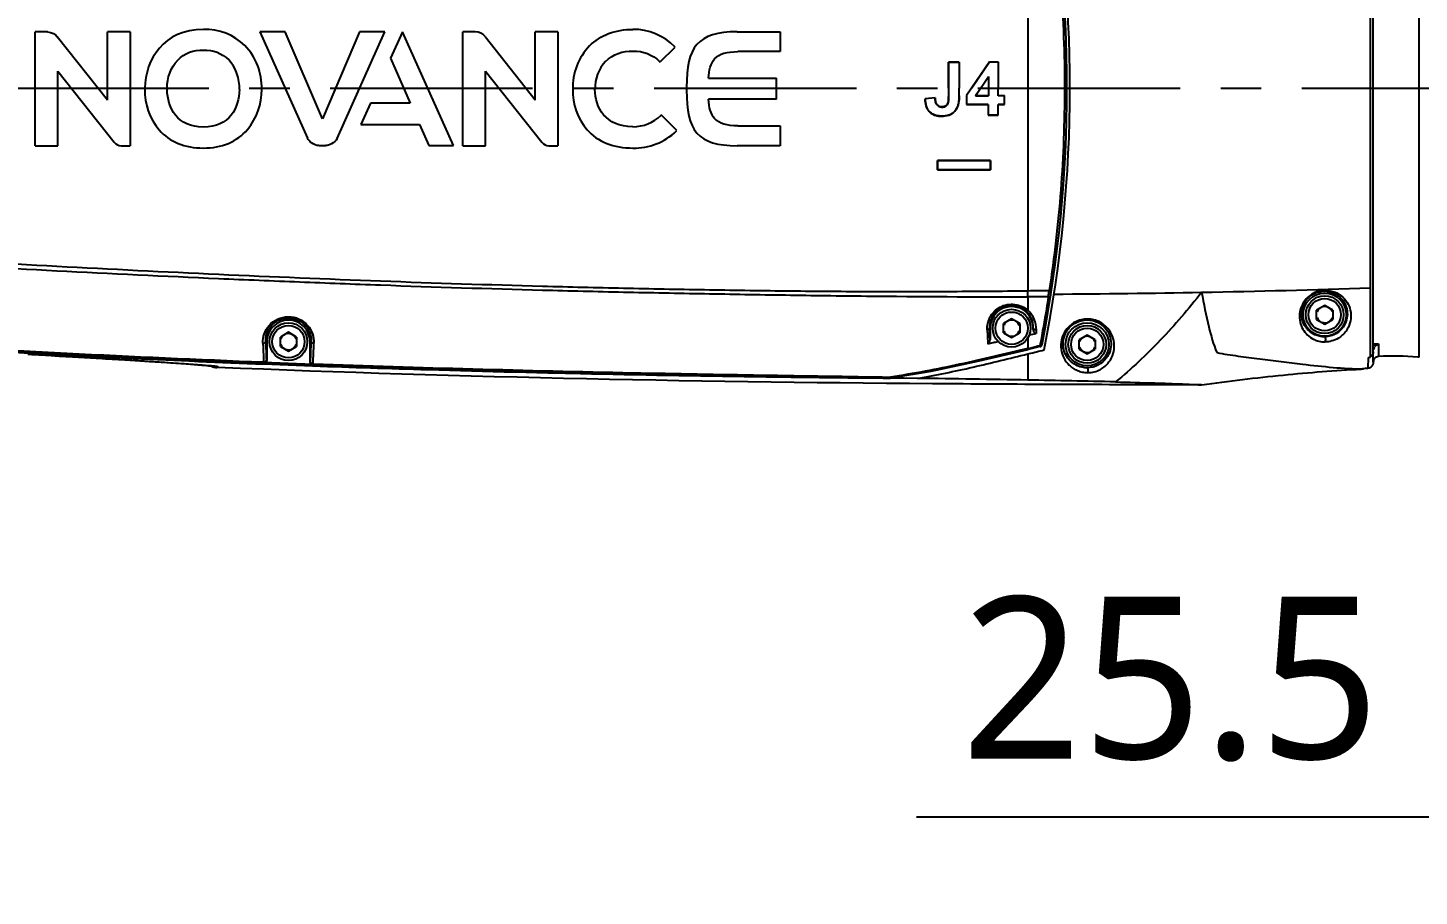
# Model space of a CAD drawing. Header units: millimetres. Extents: x 5828 to 6704, y 123 to 421.
# Drawn here: x 6403.89 to 6416.78, y 271.29 to 279.33 of the extents above; entities that cross this region are included whole.
import ezdxf

# ---------------------------------------------------------------- set-up
doc = ezdxf.new("R2010")
doc.units = ezdxf.units.MM
doc.linetypes.add('CENTER', pattern=[0.6, 0.375, -0.075, 0.075, -0.075])
for name, color, linetype in [('中心线', 7, 'Continuous'), ('外形图', 7, 'Continuous'), ('尺寸标注', 7, 'Continuous')]:
    doc.layers.add(name, color=color, linetype=linetype)
doc.styles.add('微软雅黑', font='msyh.ttc', dxfattribs={"height": 1.5})
doc.dimstyles.new('尺寸标注_1_20比例', dxfattribs={"dimtxt": 1.5, "dimasz": 1.25, "dimexe": 0.5, "dimexo": 0.4, "dimgap": 0.5, "dimtad": 1, "dimdec": 1, "dimlfac": 20, "dimdsep": 46, "dimtxsty": '微软雅黑', "dimcen": 0.09, "dimadec": 0, "dimazin": 0, "dimtp": 0.01, "dimtm": 0.01, "dimtfac": 1, "dimtdec": 1, "dimtofl": 0, "dimtmove": 0, "dimatfit": 3, "dimfxl": 1, "dimtolj": 1, "dimarcsym": 0})

# ---------------------------------------------------------------- blocks, each defined once
blk = doc.blocks.new('*D1102')
at = {"layer": 'Defpoints', "color": 0}
for p in [(6422.629, 278.3), (6420.079, 278.275), (6422.629, 268.547)]:
    blk.add_point(p, dxfattribs=at)
at = {"layer": '尺寸标注', "color": 0, "lineweight": -2}
for p, q in [((6420.079, 277.875), (6420.079, 268.047)), ((6422.629, 277.9), (6422.629, 268.047)), ((6418.829, 268.547), (6412.956, 268.547)), ((6423.879, 268.547), (6425.129, 268.547))]:
    blk.add_line(p, q, dxfattribs=at)
at = {"layer": '尺寸标注', "color": 0}
for points in [[(6418.829, 268.339), (6418.829, 268.755), (6420.079, 268.547)], [(6423.879, 268.755), (6423.879, 268.339), (6422.629, 268.547)]]:
    blk.add_solid(points, dxfattribs=at)
at = {"layer": '尺寸标注', "color": 0, "insert": (6414.323, 269.827), "char_height": 1.5, "attachment_point": 5, "style": '微软雅黑'}
blk.add_mtext('\\A1;51', dxfattribs=at)
blk = doc.blocks.new('*D1107')
at = {"layer": 'Defpoints', "color": 0}
for p in [(6396.354, 278.775), (6422.604, 233.66), (6422.604, 227.826)]:
    blk.add_point(p, dxfattribs=at)
at = {"layer": '尺寸标注', "color": 0, "lineweight": -2}
for p, q in [((6396.354, 278.375), (6396.354, 227.326)), ((6422.604, 233.26), (6422.604, 227.326)), ((6397.604, 227.826), (6421.354, 227.826))]:
    blk.add_line(p, q, dxfattribs=at)
at = {"layer": '尺寸标注', "color": 0}
for points in [[(6397.604, 228.034), (6397.604, 227.618), (6396.354, 227.826)], [(6421.354, 227.618), (6421.354, 228.034), (6422.604, 227.826)]]:
    blk.add_solid(points, dxfattribs=at)
at = {"layer": '尺寸标注', "color": 0, "insert": (6409.479, 229.102), "char_height": 1.5, "attachment_point": 5, "style": '微软雅黑'}
blk.add_mtext('\\A1;525', dxfattribs=at)
blk = doc.blocks.new('*D1137')
at = {"layer": 'Defpoints', "color": 0}
for p in [(6421.354, 283.546), (6420.079, 278.275), (6421.354, 272.021)]:
    blk.add_point(p, dxfattribs=at)
at = {"layer": '尺寸标注', "color": 0, "lineweight": -2}
for p, q in [((6421.354, 283.146), (6421.354, 271.521)), ((6420.079, 277.875), (6420.079, 271.521)), ((6418.829, 272.021), (6412.122, 272.021)), ((6422.604, 272.021), (6423.854, 272.021))]:
    blk.add_line(p, q, dxfattribs=at)
at = {"layer": '尺寸标注', "color": 0}
for points in [[(6418.829, 271.813), (6418.829, 272.229), (6420.079, 272.021)], [(6422.604, 272.229), (6422.604, 271.813), (6421.354, 272.021)]]:
    blk.add_solid(points, dxfattribs=at)
at = {"layer": '尺寸标注', "color": 0, "insert": (6414.476, 273.297), "char_height": 1.5, "attachment_point": 5, "style": '微软雅黑'}
blk.add_mtext('\\A1;25.5', dxfattribs=at)

msp = doc.modelspace()

# ---------------------------------------------------------------- linework, layer by layer
at = {"layer": '中心线', "linetype": 'CENTER', "ltscale": 5}
msp.add_line((6394.6916, 278.7753), (6429.9558, 278.7753), dxfattribs=at)
at = {"layer": '外形图', "color": 7, "linetype": 'Continuous'}
for p, q in [((6416.3293, 276.2821), (6416.3293, 281.2685)), ((6416.7797, 276.2827), (6416.7797, 281.2679)), ((6416.3543, 276.2345), (6416.3543, 281.2159)), ((6413.1543, 280.6558), (6413.1543, 276.8948)), ((6403.9588, 278.2412), (6403.9588, 279.2961)), ((6404.0727, 279.2961), (6403.9588, 279.2961)), ((6404.6285, 278.6626), (6404.1631, 279.2515)), ((6404.6285, 278.6626), (6404.6285, 279.2976)), ((6404.8381, 279.2976), (6404.6285, 279.2976)), ((6404.8381, 279.2976), (6404.8381, 278.2412)), ((6406.0393, 279.2968), (6406.4822, 278.3095)), ((6406.2739, 279.2968), (6406.0393, 279.2968)), ((6406.6186, 278.4908), (6406.2739, 279.2968)), ((6406.9634, 279.2968), (6406.6186, 278.4908)), ((6406.755, 278.3093), (6407.198, 279.2968)), ((6407.198, 279.2968), (6406.9634, 279.2968)), ((6407.3607, 279.2968), (6407.2506, 279.0517)), ((6407.8339, 278.2419), (6407.3607, 279.2968)), ((6407.9212, 278.2412), (6407.9212, 279.2961)), ((6408.0351, 279.2961), (6407.9212, 279.2961)), ((6408.5909, 278.6626), (6408.1255, 279.2515)), ((6408.5909, 278.6626), (6408.5909, 279.2976)), ((6408.8005, 279.2976), (6408.5909, 279.2976)), ((6408.8005, 279.2976), (6408.8005, 278.2412)), ((6410.4616, 279.2968), (6410.8613, 279.2968)), ((6410.8613, 279.2968), (6410.8613, 279.1128)), ((6409.7478, 279.0177), (6409.8882, 279.1533)), ((6409.8882, 279.1533), (6409.8834, 279.1581)), ((6410.8613, 279.1128), (6410.4663, 279.1128)), ((6407.2506, 279.0517), (6407.4326, 278.6346)), ((6409.7432, 279.0221), (6409.7478, 279.0177)), ((6412.4187, 278.7753), (6412.4187, 279.015)), ((6412.4192, 279.0146), (6412.4187, 279.015)), ((6412.4187, 279.015), (6412.5177, 279.015)), ((6412.4192, 279.0146), (6412.4192, 278.6974)), ((6412.5172, 279.0146), (6412.4192, 279.0146)), ((6412.5177, 279.015), (6412.5177, 278.7753)), ((6412.7993, 279.017), (6412.5861, 278.7049)), ((6412.7996, 279.0166), (6412.6347, 278.7753)), ((6412.7996, 279.0166), (6412.7993, 279.0171)), ((6412.7993, 279.0171), (6412.8785, 279.017)), ((6412.878, 279.0166), (6412.7996, 279.0166)), ((6412.8785, 279.017), (6412.8785, 278.7753)), ((6404.1684, 278.2412), (6404.1684, 278.931)), ((6404.1684, 278.931), (6404.6907, 278.2731)), ((6408.1308, 278.2412), (6408.1308, 278.931)), ((6408.1308, 278.931), (6408.6531, 278.2731)), ((6410.1956, 278.8673), (6410.827, 278.8673)), ((6410.827, 278.6709), (6410.827, 278.8673)), ((6412.6695, 278.7026), (6412.7898, 278.8814)), ((6412.7903, 278.8829), (6412.7903, 278.7021)), ((6409.9927, 278.7826), (6409.9927, 278.7691)), ((6409.9927, 278.7691), (6409.9927, 278.7557)), ((6412.2967, 278.686), (6412.2031, 278.6753)), ((6412.2962, 278.6855), (6412.2035, 278.6749)), ((6412.2962, 278.6855), (6412.2967, 278.686)), ((6412.4192, 278.7753), (6412.4187, 278.7753)), ((6412.4187, 278.7753), (6412.4187, 278.6974)), ((6412.4192, 278.6974), (6412.4187, 278.6974)), ((6412.5172, 278.7038), (6412.5172, 278.7753)), ((6412.5172, 278.7753), (6412.5177, 278.7753)), ((6412.5172, 278.7038), (6412.5177, 278.7038)), ((6412.5176, 278.7038), (6412.5177, 278.7753)), ((6412.5865, 278.7047), (6412.5865, 278.6227)), ((6412.6347, 278.7753), (6412.6342, 278.7753)), ((6412.7179, 278.7753), (6412.6687, 278.7021)), ((6412.6687, 278.7021), (6412.6695, 278.7026)), ((6412.7903, 278.7021), (6412.6687, 278.7021)), ((6412.6695, 278.7026), (6412.7898, 278.7026)), ((6412.7899, 278.7753), (6412.7898, 278.7026)), ((6412.7903, 278.7021), (6412.7898, 278.7026)), ((6412.878, 278.7047), (6412.878, 278.7753)), ((6412.878, 278.7753), (6412.8785, 278.7753)), ((6412.878, 278.7047), (6412.8785, 278.7051)), ((6412.9391, 278.7047), (6412.878, 278.7047)), ((6412.8785, 278.7051), (6412.8785, 278.7753)), ((6412.8785, 278.7051), (6412.9395, 278.7051)), ((6412.9391, 278.7047), (6412.9395, 278.7051)), ((6412.9391, 278.6227), (6412.9391, 278.7047)), ((6407.0636, 278.6346), (6406.9756, 278.4384)), ((6407.4326, 278.6346), (6407.0636, 278.6346)), ((6410.827, 278.6709), (6410.1956, 278.6709)), ((6412.2035, 278.6749), (6412.2031, 278.6753)), ((6412.5865, 278.6227), (6412.5861, 278.6222)), ((6412.7873, 278.6223), (6412.5861, 278.6222)), ((6412.5865, 278.6227), (6412.7877, 278.6227)), ((6412.7877, 278.6227), (6412.7873, 278.6223)), ((6412.7877, 278.6227), (6412.7877, 278.5238)), ((6412.878, 278.5238), (6412.878, 278.6227)), ((6412.878, 278.6227), (6412.8785, 278.6223)), ((6412.878, 278.6227), (6412.9391, 278.6227)), ((6412.9395, 278.6223), (6412.8785, 278.6223)), ((6412.9391, 278.6227), (6412.9395, 278.6223)), ((6406.9756, 278.4384), (6407.5173, 278.4384)), ((6407.5173, 278.4384), (6407.6051, 278.2419)), ((6409.7583, 278.5257), (6409.7536, 278.5211)), ((6409.9015, 278.3809), (6409.7583, 278.5257)), ((6410.4663, 278.4255), (6410.8613, 278.4255)), ((6410.8613, 278.4255), (6410.8613, 278.2414)), ((6412.7877, 278.5238), (6412.7873, 278.5233)), ((6412.8785, 278.5234), (6412.7873, 278.5233)), ((6412.7877, 278.5238), (6412.878, 278.5238)), ((6412.878, 278.5238), (6412.8785, 278.5234)), ((6409.8968, 278.3763), (6409.9015, 278.3809)), ((6403.9588, 278.2412), (6404.1684, 278.2412)), ((6404.7558, 278.2412), (6404.8381, 278.2412)), ((6406.5863, 278.2422), (6406.651, 278.2422)), ((6407.6051, 278.2419), (6407.8339, 278.2419)), ((6407.9212, 278.2412), (6408.1308, 278.2412)), ((6408.7182, 278.2412), (6408.8005, 278.2412)), ((6410.8613, 278.2414), (6410.4616, 278.2414)), ((6412.3159, 278.0173), (6412.3159, 278.1041)), ((6412.3163, 278.1036), (6412.3159, 278.1041)), ((6412.3159, 278.1041), (6412.8075, 278.1041)), ((6412.3163, 278.1036), (6412.3163, 278.0177)), ((6412.8071, 278.1036), (6412.3163, 278.1036)), ((6412.8071, 278.1036), (6412.8075, 278.1041)), ((6412.8071, 278.0177), (6412.8071, 278.1036)), ((6412.8075, 278.1041), (6412.8075, 278.0173)), ((6412.3163, 278.0177), (6412.3159, 278.0173)), ((6412.8075, 278.0173), (6412.3159, 278.0173)), ((6412.3163, 278.0177), (6412.8071, 278.0177)), ((6412.8071, 278.0177), (6412.8075, 278.0173)), ((6413.3528, 276.9021), (6413.352, 276.897)), ((6413.3527, 276.9021), (6413.352, 276.897)), ((6413.1544, 276.8407), (6413.1543, 276.7161)), ((6415.9043, 276.7619), (6415.8293, 276.7186)), ((6415.9793, 276.7186), (6415.9043, 276.7619)), ((6413.0043, 276.6369), (6412.9293, 276.5936)), ((6413.0793, 276.5936), (6413.0043, 276.6369)), ((6415.8293, 276.632), (6415.8293, 276.7186)), ((6415.8293, 276.632), (6415.9043, 276.5887)), ((6415.9043, 276.5887), (6415.9793, 276.632)), ((6415.9793, 276.7186), (6415.9793, 276.632)), ((6406.3043, 276.5119), (6406.2293, 276.4686)), ((6406.3793, 276.4686), (6406.3043, 276.5119)), ((6412.8043, 276.5503), (6412.8001, 276.5503)), ((6412.8043, 276.5503), (6412.8043, 276.4452)), ((6412.9293, 276.507), (6412.9293, 276.5936)), ((6412.9293, 276.507), (6413.0043, 276.4637)), ((6413.0043, 276.4637), (6413.0793, 276.507)), ((6413.0793, 276.5936), (6413.0793, 276.507)), ((6413.2043, 276.5395), (6413.2043, 276.5503)), ((6413.2047, 276.5503), (6413.2043, 276.5395)), ((6413.2047, 276.5503), (6413.2043, 276.5503)), ((6413.7043, 276.4869), (6413.6293, 276.4436)), ((6413.7793, 276.4436), (6413.7043, 276.4869)), ((6406.1043, 276.4253), (6406.0934, 276.4253)), ((6406.1043, 276.4253), (6406.1043, 276.2497)), ((6406.2293, 276.382), (6406.2293, 276.4686)), ((6406.2293, 276.382), (6406.3043, 276.3387)), ((6406.3043, 276.3387), (6406.3793, 276.382)), ((6406.3793, 276.4686), (6406.3793, 276.382)), ((6406.5043, 276.2329), (6406.5043, 276.4253)), ((6406.5157, 276.4253), (6406.5043, 276.4253)), ((6413.1543, 276.4654), (6413.1543, 276.3608)), ((6413.1543, 276.3607), (6413.1562, 276.3527)), ((6413.2677, 276.3793), (6413.1562, 276.3527)), ((6413.2286, 276.3783), (6413.1914, 276.3694)), ((6413.2687, 276.4019), (6413.2659, 276.3871)), ((6413.2659, 276.3871), (6413.2677, 276.3793)), ((6413.6293, 276.357), (6413.6293, 276.4436)), ((6413.6293, 276.357), (6413.7043, 276.3137)), ((6413.7043, 276.3137), (6413.7793, 276.357)), ((6413.7793, 276.4436), (6413.7793, 276.357)), ((6416.3543, 276.4041), (6416.4034, 276.405)), ((6416.3543, 276.372), (6416.3617, 276.3676)), ((6416.4034, 276.405), (6416.4034, 276.2879)), ((6403.89, 276.3085), (6403.89, 276.3084)), ((6403.89, 276.3085), (6404.2689, 276.2874)), ((6403.89, 276.3085), (6403.9286, 276.3064)), ((6404.1395, 276.2946), (6404.6355, 276.2663)), ((6404.429, 276.278), (6404.6418, 276.2655)), ((6404.6355, 276.2663), (6404.8549, 276.2531)), ((6404.6418, 276.2655), (6404.8383, 276.2537)), ((6404.8383, 276.2537), (6405.0184, 276.2425)), ((6404.8549, 276.2531), (6405.0545, 276.2408)), ((6405.0184, 276.2425), (6405.1789, 276.2321)), ((6405.0545, 276.2408), (6405.1889, 276.2322)), ((6405.1789, 276.2321), (6405.3146, 276.2229)), ((6405.1889, 276.2322), (6405.3069, 276.2243)), ((6406.0747, 276.2375), (6406.0743, 276.2284)), ((6406.0783, 276.2248), (6406.0743, 276.2284)), ((6406.5324, 276.2126), (6406.0745, 276.2315)), ((6406.0993, 276.2306), (6406.5324, 276.2121)), ((6406.1043, 276.2497), (6406.1003, 276.2533)), ((6406.5083, 276.2362), (6406.5043, 276.2329)), ((6413.1543, 276.312), (6413.1656, 276.3148)), ((6413.1543, 276.312), (6413.1543, 276.0693)), ((6416.3064, 276.179), (6416.3109, 276.2794)), ((6416.3543, 276.339), (6416.355, 276.3484)), ((6416.7797, 276.2827), (6416.7668, 276.2825)), ((6405.3069, 276.2243), (6405.4059, 276.2174)), ((6405.3146, 276.2229), (6405.3976, 276.217)), ((6405.3976, 276.217), (6405.4646, 276.2119)), ((6405.4059, 276.2174), (6405.4849, 276.2116)), ((6405.4646, 276.2119), (6405.5012, 276.2089)), ((6405.4849, 276.2116), (6405.5274, 276.2082)), ((6405.5817, 276.2035), (6405.595, 276.1961)), ((6405.595, 276.1961), (6405.6145, 276.1895)), ((6405.6018, 276.199), (6405.5985, 276.2018)), ((6405.6145, 276.1895), (6405.6321, 276.1871)), ((6405.6321, 276.1871), (6405.6322, 276.1871)), ((6405.6474, 276.1866), (6405.6322, 276.1871)), ((6405.6474, 276.1865), (6405.6322, 276.1871)), ((6405.6447, 276.1944), (6405.6382, 276.1965)), ((6405.6405, 276.1941), (6405.6476, 276.1922)), ((6405.646, 276.1886), (6405.6486, 276.1895)), ((6405.646, 276.1886), (6405.6486, 276.1894)), ((6405.6476, 276.1922), (6405.654, 276.1907)), ((6405.6527, 276.1909), (6405.6578, 276.1907)), ((6406.074, 276.2196), (6406.5287, 276.2026)), ((6406.1373, 276.216), (6406.074, 276.2185)), ((6406.532, 276.2013), (6406.1373, 276.216)), ((6406.5284, 276.2079), (6406.5073, 276.2087)), ((6406.5323, 276.2112), (6406.5284, 276.2079)), ((6406.5287, 276.2026), (6406.532, 276.2024)), ((6416.2443, 276.1711), (6416.2418, 276.1707)), ((6411.8798, 276.0887), (6411.8798, 276.0887)), ((6412.1333, 276.0855), (6411.8798, 276.0876)), ((6411.8799, 276.0976), (6411.8823, 276.0976)), ((6412.1333, 276.0855), (6411.8799, 276.0899)), ((6411.88, 276.0979), (6411.8824, 276.0979)), ((6411.8824, 276.0979), (6411.8837, 276.089))]:
    msp.add_line(p, q, dxfattribs=at)
for points in [[(6411.8837, 276.089), (6412.2595, 276.1527), (6412.7049, 276.2467), (6413.1562, 276.3527)], [(6405.5012, 276.2089), (6405.5316, 276.2063), (6405.5446, 276.2051), (6405.5561, 276.204), (6405.566, 276.203), (6405.5743, 276.2021), (6405.581, 276.2013), (6405.586, 276.2006)], [(6405.5274, 276.2082), (6405.5625, 276.2052), (6405.5774, 276.2039), (6405.5904, 276.2027), (6405.6015, 276.2015), (6405.6107, 276.2005), (6405.6179, 276.1997), (6405.6231, 276.1989), (6405.6265, 276.1984)], [(6405.6264, 276.1984), (6405.6311, 276.1969), (6405.6405, 276.1941)]]:
    msp.add_lwpolyline(points, dxfattribs=at)
for centre, radius in [((6415.9043, 276.6753), 0.2), ((6415.9043, 276.6753), 0.175), ((6415.9043, 276.6753), 0.15), ((6413.0043, 276.5503), 0.175), ((6413.0043, 276.5503), 0.15), ((6406.3043, 276.4253), 0.175), ((6406.3043, 276.4253), 0.15), ((6413.7043, 276.4003), 0.2), ((6413.7043, 276.4003), 0.175), ((6413.7043, 276.4003), 0.15)]:
    msp.add_circle(centre, radius, dxfattribs=at)
for centre, radius, start, end in [((6401.1526, 278.7753), 12.3644, 348.91849, 11.08152), ((6401.1543, 278.7753), 12.39, 348.7079, 11.2921), ((6405.5324, 278.7907), 0.5287, 45.71488, 91.7747), ((6408.0351, 279.1823), 0.1139, 37.45129, 90.02347), ((6409.4973, 278.7758), 0.5433, 44.71223, 90.10433), ((6405.4892, 278.7787), 0.5679, 358.60114, 43.43615), ((6409.5057, 278.7747), 0.5683, 136.48542, 181.13594), ((6405.4671, 278.7788), 0.3835, 357.49806, 42.32449), ((6409.5089, 278.7728), 0.3648, 136.79066, 181.46675), ((6405.539, 278.7513), 0.5654, 178.77346, 220.01161), ((6405.608, 278.7634), 0.6343, 178.92621, 179.99968), ((6405.5763, 278.7805), 0.3964, 180.74784, 182.87104), ((6405.476, 278.7597), 0.5809, 320.50522, 0.50898), ((6409.5024, 278.7533), 0.5649, 178.97848, 220.18158), ((6409.494, 278.7936), 0.3763, 270.34649, 313.59583), ((6409.5091, 278.7771), 0.5576, 268.68909, 314.04952), ((6404.7558, 278.3233), 0.0822, 217.67177, 270.0323), ((6408.7182, 278.3234), 0.0823, 217.71143, 270.01354), ((6408.9112, 277.4752), 4.4782, 352.08181, 352.32466), ((6408.3183, 277.5559), 5.0766, 352.31493, 352.54199), ((6412.7065, 388.4377), 111.5735, 270.354271, 271.056848), ((6413.0215, 372.7618), 95.8945, 271.041398, 271.97672), ((6413.0043, 276.5503), 0.2, 0, 180), ((6409.7111, 277.3643), 3.6707, 351.80257, 352.07542), ((6415.9043, 276.6753), 0.075, 19.99763, 100.00237), ((6406.3043, 276.4253), 0.2, 0, 180), ((6413.0043, 276.5503), 0.075, 120, 160.00237), ((6413.0043, 276.5503), 0.075, 19.99763, 100.00237), ((6413.003, 276.5601), 0.2019, 357.9707, 48.80581), ((6413.0044, 276.5434), 0.2288, 357.76509, 49.05625), ((6415.9043, 276.6753), 0.075, 120, 160.00237), ((6415.9043, 276.6753), 0.075, 199.99763, 280.00237), ((6415.9043, 276.6753), 0.075, 300, 340.00237), ((6410.9669, 405.6511), 129.5151, 265.657188, 267.835088), ((6406.3043, 276.4253), 0.075, 120, 160.00237), ((6406.3043, 276.4253), 0.075, 19.99763, 100.00237), ((6413.0029, 276.5591), 0.203, 171.82975, 182.47526), ((6413.0043, 276.5503), 0.075, 199.99763, 280.00237), ((6413.0043, 276.5503), 0.075, 300, 340.00237), ((6413.0023, 276.5601), 0.2027, 357.23209, 357.98349), ((6433.5451, 277.4319), 27.4701, 182.09996, 182.4589), ((6406.3043, 276.4253), 0.075, 199.99763, 280.00237), ((6406.3043, 276.4253), 0.075, 300, 340.00237), ((6378.6017, 277.4295), 27.9321, 357.55141, 357.93963), ((6380.0646, 277.3628), 26.4928, 357.52836, 357.9413), ((6410.4086, 288.1001), 12.0563, 283.16382, 283.34524), ((6416.0593, 264.4455), 12.264, 103.166, 103.3448), ((6413.2619, 276.4036), 0.025, 283.43316, 348.9185), ((6413.7043, 276.4003), 0.075, 120, 160.00237), ((6413.7043, 276.4003), 0.075, 199.99763, 280.00237), ((6413.7043, 276.4003), 0.075, 19.99763, 100.00237), ((6413.7043, 276.4003), 0.075, 300, 340.00237), ((6416.4183, 276.2684), 0.1369, 111.06236, 117.8746), ((6416.4132, 276.3391), 0.0589, 160.61702, 170.8973), ((6416.4116, 276.3396), 0.0573, 150.73586, 160.61147), ((6416.4401, 276.3223), 0.0907, 136.35391, 140.61428), ((6411.3948, 413.8914), 137.7757, 266.781421, 267.786703), ((6406.0752, 276.2534), 0.025, 267.92027, 359.87007), ((6406.5333, 276.2362), 0.025, 180.11889, 267.80407), ((6415.9517, 278.8761), 2.6214, 277.87565, 278.2821), ((6416.5478, 273.7928), 2.4993, 84.97372, 93.31236), ((6405.6343, 276.2372), 0.0501, 229.52511, 267.56728), ((6405.6037, 276.2454), 0.0464, 267.6067, 282.23726), ((6405.5402, 275.5545), 0.65, 82.8342, 83.52045), ((6405.6402, 276.2462), 0.0497, 251.08474, 254.87166), ((6405.6402, 276.2465), 0.05, 254.88831, 267.63257), ((6405.6341, 276.2334), 0.0463, 267.58768, 276.20717), ((6405.634, 276.2337), 0.0466, 276.26888, 284.83843), ((6405.7161, 276.4227), 0.2392, 252.64565, 255.89429), ((6412.0364, 429.5226), 153.4136, 267.774262, 267.934563), ((6413.4446, 475.5155), 199.4329, 268.013647, 269.550434), ((6412.3895, 439.5308), 163.4345, 267.946061, 268.3193), ((6413.3707, 475.6932), 199.6101, 268.342233, 269.27073), ((6414.1892, 531.9197), 255.8424, 269.247714, 269.482822), ((6405.7688, -157.1566), 433.2888, 89.023336, 89.158367), ((6410.9962, 151.0556), 125.0322, 88.638545, 89.011028)]:
    msp.add_arc(centre, radius, start, end, dxfattribs=at)
for points, knots in [([(6413.3528, 280.6484), (6413.3768, 280.4954), (6413.4169, 280.1865), (6413.477, 279.5627), (6413.4947, 279.0906), (6413.4947, 278.7753)], [0, 0, 0, 0, 0.2472199, 0.4968083, 1, 1, 1, 1]), ([(6412.2031, 278.6753), (6412.2031, 278.6529), (6412.2072, 278.6188), (6412.2246, 278.5772), (6412.2525, 278.5416), (6412.2945, 278.5206), (6412.3389, 278.5147), (6412.3836, 278.5148), (6412.4399, 278.5257), (6412.4933, 278.5714), (6412.5177, 278.6362), (6412.5176, 278.6813), (6412.5176, 278.7038)], [0, 0, 0, 0, 0.1253358, 0.1880832, 0.2506887, 0.3748402, 0.4375017, 0.50018, 0.6250238, 0.7494739, 0.8743911, 1, 1, 1, 1]), ([(6412.5172, 278.7038), (6412.5172, 278.6815), (6412.5173, 278.6365), (6412.493, 278.5719), (6412.4399, 278.5263), (6412.3838, 278.5151), (6412.3393, 278.5152), (6412.2951, 278.521), (6412.253, 278.5417), (6412.2251, 278.5772), (6412.2076, 278.6187), (6412.2036, 278.6526), (6412.2035, 278.6749)], [0, 0, 0, 0, 0.1253972, 0.2503152, 0.3748141, 0.4996566, 0.5623463, 0.62501, 0.7493217, 0.8120521, 0.8747376, 1, 1, 1, 1]), ([(6412.2962, 278.6855), (6412.2966, 278.6749), (6412.2968, 278.659), (6412.3015, 278.6382), (6412.3116, 278.6194), (6412.3335, 278.6028), (6412.3655, 278.5968), (6412.3917, 278.6055), (6412.4076, 278.6198), (6412.4174, 278.639), (6412.42, 278.6658), (6412.4191, 278.6868), (6412.4191, 278.6974)], [0, 0, 0, 0, 0.1255836, 0.1883903, 0.2510567, 0.3751958, 0.4995361, 0.6237495, 0.6864146, 0.7491171, 0.8743667, 1, 1, 1, 1]), ([(6412.4187, 278.6974), (6412.4187, 278.6869), (6412.4196, 278.6659), (6412.417, 278.6392), (6412.4072, 278.6201), (6412.3913, 278.6058), (6412.3653, 278.5972), (6412.3334, 278.6033), (6412.3116, 278.62), (6412.3017, 278.6388), (6412.2973, 278.6596), (6412.297, 278.6755), (6412.2967, 278.686)], [0, 0, 0, 0, 0.1256535, 0.2509183, 0.3136061, 0.3762503, 0.5004681, 0.6248318, 0.7489445, 0.8116314, 0.8744013, 1, 1, 1, 1]), ([(6413.4947, 278.7753), (6413.4936, 278.6173), (6413.4888, 278.3019), (6413.4618, 277.8307), (6413.4171, 277.364), (6413.3764, 277.0552), (6413.3528, 276.9021)], [0, 0, 0, 0, 0.2520485, 0.5032488, 0.752808, 1, 1, 1, 1]), ([(6401.1602, 277.2643), (6402.1589, 277.1957), (6403.6577, 277.1051), (6405.4075, 277.0209), (6406.4077, 276.9793), (6407.4079, 276.9406), (6408.4083, 276.9094), (6409.4087, 276.8849), (6410.1589, 276.8701), (6410.9087, 276.8576), (6411.9071, 276.844), (6412.6557, 276.8408), (6413.1544, 276.8407)], [0, 0, 0, 0, 0.250173, 0.3752614, 0.4378036, 0.5003437, 0.6254153, 0.6879408, 0.7504504, 0.8129311, 0.8753658, 1, 1, 1, 1]), ([(6413.1543, 276.8948), (6412.9051, 276.8909), (6412.5311, 276.8885), (6412.0323, 276.8866), (6411.5329, 276.8875), (6410.9084, 276.8928), (6410.1587, 276.9036), (6409.4087, 276.9179), (6408.4086, 276.9428), (6407.1585, 276.9828), (6405.6587, 277.0452), (6404.1596, 277.1202), (6402.661, 277.2076), (6401.6625, 277.2743), (6401.1634, 277.3094)], [0, 0, 0, 0, 0.0623043, 0.093489, 0.1246902, 0.1871316, 0.2496118, 0.3121171, 0.3746371, 0.4996977, 0.6247684, 0.7498455, 0.8749254, 1, 1, 1, 1]), ([(6413.1544, 276.8407), (6413.1544, 276.8449), (6413.1547, 276.8629), (6413.1546, 276.8809), (6413.1543, 276.8948)], [0, 0, 0, 0, 0.2307777, 1, 1, 1, 1]), ([(6413.352, 276.897), (6413.357, 276.8964), (6413.3639, 276.8961), (6413.371, 276.8969), (6413.3737, 276.8983), (6413.3738, 276.8992)], [0, 0, 0, 0, 0.6753771, 0.8792327, 1, 1, 1, 1]), ([(6414.7644, 276.8832), (6414.6435, 276.7292), (6414.3935, 276.4365), (6414.1131, 276.1719), (6413.967, 276.0526)], [0, 0, 0, 0, 0.5093523, 1, 1, 1, 1]), ([(6414.7644, 276.8832), (6414.7828, 276.7757), (6414.8201, 276.5871), (6414.8736, 276.4018), (6414.9043, 276.3247)], [0, 0, 0, 0, 0.5678227, 1, 1, 1, 1]), ([(6415.9132, 276.9009), (6415.8909, 276.9006), (6415.8443, 276.8951), (6415.7636, 276.8583), (6415.6959, 276.7841), (6415.6678, 276.6887), (6415.6726, 276.6085), (6415.6985, 276.5411), (6415.7426, 276.4838), (6415.7961, 276.4472), (6415.8534, 276.4264), (6415.8888, 276.4233), (6415.9084, 276.4228)], [0, 0, 0, 0, 0.0893127, 0.185224, 0.3498969, 0.4727253, 0.5741255, 0.6663324, 0.7577919, 0.8593837, 0.9213775, 1, 1, 1, 1]), ([(6415.9043, 276.4706), (6415.8732, 276.4703), (6415.8186, 276.482), (6415.7563, 276.5239), (6415.7163, 276.5737), (6415.6923, 276.6327), (6415.6865, 276.7032), (6415.7101, 276.7881), (6415.7828, 276.8703), (6415.863, 276.8935), (6415.9043, 276.893)], [0, 0, 0, 0, 0.1406147, 0.2423958, 0.3337176, 0.4254623, 0.5260599, 0.6479453, 0.8134506, 1, 1, 1, 1]), ([(6415.9132, 276.9009), (6415.9127, 276.8998), (6415.9108, 276.8963), (6415.9072, 276.8931), (6415.9043, 276.893)], [0, 0, 0, 0, 0.2915135, 1, 1, 1, 1]), ([(6415.9043, 276.893), (6415.9358, 276.8927), (6415.9944, 276.8787), (6416.0612, 276.8281), (6416.1014, 276.7649), (6416.1178, 276.6956), (6416.1108, 276.6243), (6416.078, 276.5541), (6416.0101, 276.4901), (6415.9423, 276.4709), (6415.9043, 276.4706)], [0, 0, 0, 0, 0.1439018, 0.2648462, 0.3745354, 0.4795285, 0.584719, 0.6960191, 0.8264798, 1, 1, 1, 1]), ([(6415.9132, 276.9009), (6415.9484, 276.9006), (6416.0143, 276.8851), (6416.0892, 276.8279), (6416.134, 276.7562), (6416.1515, 276.6773), (6416.1425, 276.5963), (6416.1042, 276.5169), (6416.0272, 276.4451), (6415.9509, 276.4232), (6415.9084, 276.4228)], [0, 0, 0, 0, 0.1425798, 0.2630778, 0.3727043, 0.4781336, 0.584197, 0.6966945, 0.8280427, 1, 1, 1, 1]), ([(6412.778, 276.5356), (6412.7763, 276.5751), (6412.7952, 276.6607), (6412.8751, 276.7413), (6412.9624, 276.7721), (6413.0341, 276.774), (6413.1005, 276.7547), (6413.1382, 276.7302), (6413.1543, 276.7162)], [0, 0, 0, 0, 0.2259582, 0.474996, 0.6107395, 0.7472459, 0.8780136, 1, 1, 1, 1]), ([(6412.802, 276.5879), (6412.8067, 276.6204), (6412.834, 276.6877), (6412.9232, 276.7576), (6413.0394, 276.7697), (6413.1094, 276.7353), (6413.136, 276.7121)], [0, 0, 0, 0, 0.2292981, 0.4839364, 0.7533127, 1, 1, 1, 1]), ([(6413.3443, 276.8409), (6413.3385, 276.8038), (6413.3152, 276.6571), (6413.2892, 276.5109), (6413.2687, 276.4019)], [0, 0, 0, 0, 0.2530526, 1, 1, 1, 1]), ([(6413.3443, 276.8409), (6413.3494, 276.8407), (6413.3585, 276.8416), (6413.366, 276.8487), (6413.3666, 276.8524)], [0, 0, 0, 0, 0.5800972, 1, 1, 1, 1]), ([(6406.0679, 276.4109), (6406.0669, 276.4396), (6406.0756, 276.4995), (6406.122, 276.5806), (6406.2009, 276.6411), (6406.3023, 276.6645), (6406.4044, 276.6427), (6406.4849, 276.5825), (6406.5324, 276.5007), (6406.5413, 276.4402), (6406.5403, 276.4111)], [0, 0, 0, 0, 0.1140779, 0.2338805, 0.3620534, 0.4975157, 0.6336771, 0.7634102, 0.8847833, 1, 1, 1, 1]), ([(6406.0934, 276.4253), (6406.0924, 276.4507), (6406.0999, 276.5039), (6406.1411, 276.5761), (6406.2116, 276.6303), (6406.3027, 276.6515), (6406.3944, 276.6318), (6406.4666, 276.5779), (6406.5089, 276.5049), (6406.5167, 276.451), (6406.5157, 276.4253)], [0, 0, 0, 0, 0.1130767, 0.2323519, 0.360711, 0.4971423, 0.6343034, 0.7644087, 0.885547, 1, 1, 1, 1]), ([(6413.1543, 276.7162), (6413.1527, 276.715), (6413.1475, 276.7116), (6413.1397, 276.7096), (6413.136, 276.7121)], [0, 0, 0, 0, 0.3202057, 1, 1, 1, 1]), ([(6413.708, 276.635), (6413.6877, 276.6346), (6413.6469, 276.6305), (6413.5904, 276.6086), (6413.5426, 276.5755), (6413.4953, 276.5232), (6413.4612, 276.4477), (6413.4574, 276.3555), (6413.4836, 276.2724), (6413.5266, 276.215), (6413.5714, 276.1791), (6413.6116, 276.1572), (6413.6585, 276.142), (6413.6926, 276.139), (6413.7104, 276.1386)], [0, 0, 0, 0, 0.0784351, 0.1564205, 0.2307794, 0.300427, 0.4263191, 0.5406345, 0.6488218, 0.7559796, 0.8113283, 0.8692027, 0.9313642, 1, 1, 1, 1]), ([(6413.7043, 276.1833), (6413.6741, 276.1831), (6413.617, 276.1944), (6413.548, 276.2398), (6413.5017, 276.3014), (6413.4784, 276.3753), (6413.482, 276.4577), (6413.5196, 276.5412), (6413.5966, 276.6091), (6413.6678, 276.6268), (6413.7043, 276.6266)], [0, 0, 0, 0, 0.1305325, 0.2429219, 0.3494857, 0.4571989, 0.5714257, 0.6979153, 0.8425611, 1, 1, 1, 1]), ([(6413.708, 276.635), (6413.7076, 276.633), (6413.707, 276.6303), (6413.7054, 276.6267), (6413.7043, 276.6266)], [0, 0, 0, 0, 0.6503013, 1, 1, 1, 1]), ([(6413.7043, 276.6266), (6413.7382, 276.6265), (6413.802, 276.6113), (6413.8733, 276.5553), (6413.9142, 276.4865), (6413.9289, 276.4131), (6413.9193, 276.3386), (6413.8818, 276.2645), (6413.8091, 276.2014), (6413.7404, 276.1836), (6413.7043, 276.1833)], [0, 0, 0, 0, 0.1475599, 0.2733988, 0.3846891, 0.488996, 0.5931256, 0.7059201, 0.8427515, 1, 1, 1, 1]), ([(6413.7104, 276.1386), (6413.7303, 276.1382), (6413.7708, 276.1441), (6413.8416, 276.1712), (6413.9078, 276.2287), (6413.9493, 276.3119), (6413.9596, 276.3958), (6413.9426, 276.4782), (6413.8965, 276.5554), (6413.8321, 276.6055), (6413.7657, 276.6302), (6413.7277, 276.6345), (6413.708, 276.635)], [0, 0, 0, 0, 0.0773262, 0.156572, 0.292805, 0.4058411, 0.5104844, 0.6153518, 0.7269962, 0.8527745, 0.9236489, 1, 1, 1, 1]), ([(6400.1626, 276.5839), (6400.6542, 276.5409), (6402.6223, 276.383), (6404.5943, 276.2771), (6406.074, 276.2196)], [0, 0, 0, 0, 0.2499634, 1, 1, 1, 1]), ([(6401.1598, 276.5169), (6401.583, 276.4843), (6403.2199, 276.3674), (6404.8591, 276.2845), (6406.0747, 276.2371)], [0, 0, 0, 0, 0.2586546, 1, 1, 1, 1]), ([(6412.778, 276.5356), (6412.781, 276.5359), (6412.7897, 276.5374), (6412.7997, 276.5442), (6412.8001, 276.5503)], [0, 0, 0, 0, 0.3309026, 1, 1, 1, 1]), ([(6412.778, 276.5356), (6412.7784, 276.5248), (6412.7802, 276.4818), (6412.7821, 276.4387), (6412.7835, 276.4065)], [0, 0, 0, 0, 0.2517278, 1, 1, 1, 1]), ([(6413.2043, 276.5395), (6413.2043, 276.5351), (6413.2052, 276.5264), (6413.2096, 276.514), (6413.218, 276.5035), (6413.2275, 276.5013), (6413.2317, 276.5022)], [0, 0, 0, 0, 0.2505745, 0.5010822, 0.7516276, 1, 1, 1, 1]), ([(6413.233, 276.5345), (6413.2264, 276.5341), (6413.2147, 276.5356), (6413.2051, 276.5454), (6413.2047, 276.5503)], [0, 0, 0, 0, 0.5736189, 1, 1, 1, 1]), ([(6406.0679, 276.4109), (6406.0713, 276.411), (6406.0809, 276.4119), (6406.0929, 276.4186), (6406.0934, 276.4253)], [0, 0, 0, 0, 0.3351701, 1, 1, 1, 1]), ([(6406.0679, 276.4109), (6406.0685, 276.3962), (6406.0705, 276.3383), (6406.0729, 276.2805), (6406.0747, 276.2375)], [0, 0, 0, 0, 0.2552669, 1, 1, 1, 1]), ([(6406.5403, 276.4111), (6406.537, 276.4112), (6406.5277, 276.4124), (6406.5162, 276.4188), (6406.5157, 276.4253)], [0, 0, 0, 0, 0.3350981, 1, 1, 1, 1]), ([(6413.1543, 276.3608), (6413.0489, 276.3358), (6412.8381, 276.2864), (6412.5215, 276.214), (6412.2029, 276.1505), (6411.9896, 276.113), (6411.8824, 276.098)], [0, 0, 0, 0, 0.2500008, 0.5000053, 0.7500005, 1, 1, 1, 1]), ([(6412.7835, 276.4064), (6412.7909, 276.4079), (6412.8022, 276.4222), (6412.8043, 276.4374), (6412.8043, 276.4452)], [0, 0, 0, 0, 0.4927999, 1, 1, 1, 1]), ([(6412.7835, 276.4064), (6412.7996, 276.4098), (6412.8317, 276.4171), (6412.864, 276.4236), (6412.8801, 276.427)], [0, 0, 0, 0, 0.4999995, 1, 1, 1, 1]), ([(6413.2659, 276.3871), (6413.2669, 276.3871), (6413.2704, 276.3872), (6413.274, 276.3879), (6413.2764, 276.3888)], [0, 0, 0, 0, 0.2778542, 1, 1, 1, 1]), ([(6415.9084, 276.4228), (6415.9114, 276.4265), (6415.9137, 276.4363), (6415.914, 276.4503), (6415.9122, 276.4618), (6415.9075, 276.4704), (6415.9043, 276.4706)], [0, 0, 0, 0, 0.276088, 0.5552904, 0.8101989, 1, 1, 1, 1]), ([(6416.3745, 276.3849), (6416.3768, 276.3872), (6416.3853, 276.3953), (6416.3955, 276.4018), (6416.4034, 276.405)], [0, 0, 0, 0, 0.274236, 1, 1, 1, 1]), ([(6403.9286, 276.3064), (6404.0958, 276.2973), (6404.4233, 276.2789), (6404.8254, 276.2552), (6405.1278, 276.2363), (6405.3257, 276.2233), (6405.4853, 276.2117), (6405.5774, 276.2045), (6405.6136, 276.2003)], [0, 0, 0, 0, 0.2974668, 0.5829491, 0.7156347, 0.8358481, 0.9352532, 1, 1, 1, 1]), ([(6406.0747, 276.2375), (6406.0808, 276.2375), (6406.0916, 276.2395), (6406.1, 276.2488), (6406.1003, 276.2533)], [0, 0, 0, 0, 0.5732569, 1, 1, 1, 1]), ([(6406.0783, 276.2248), (6406.0827, 276.2246), (6406.0918, 276.2267), (6406.0985, 276.2331), (6406.1007, 276.2369)], [0, 0, 0, 0, 0.5000642, 1, 1, 1, 1]), ([(6406.5043, 276.2329), (6406.5043, 276.2287), (6406.5065, 276.2201), (6406.5126, 276.2138), (6406.5162, 276.2116)], [0, 0, 0, 0, 0.5000523, 1, 1, 1, 1]), ([(6406.5327, 276.2203), (6406.5268, 276.2206), (6406.5164, 276.2227), (6406.5085, 276.2318), (6406.5083, 276.2362)], [0, 0, 0, 0, 0.5726104, 1, 1, 1, 1]), ([(6412.1333, 276.0855), (6412.305, 276.1153), (6412.6466, 276.1863), (6412.985, 276.2704), (6413.1543, 276.312)], [0, 0, 0, 0, 0.4999873, 1, 1, 1, 1]), ([(6414.9043, 276.3247), (6414.9701, 276.3115), (6415.1028, 276.2917), (6415.3675, 276.2587), (6415.5656, 276.2341), (6415.6973, 276.2169)], [0, 0, 0, 0, 0.2516585, 0.5022336, 1, 1, 1, 1]), ([(6416.3543, 276.2337), (6416.3547, 276.2193), (6416.3432, 276.1921), (6416.3179, 276.1803), (6416.3064, 276.179)], [0, 0, 0, 0, 0.55468, 1, 1, 1, 1]), ([(6416.4034, 276.2879), (6416.3907, 276.2872), (6416.3711, 276.2775), (6416.3566, 276.2548), (6416.3543, 276.2408), (6416.3543, 276.2337)], [0, 0, 0, 0, 0.4807382, 0.7344762, 1, 1, 1, 1]), ([(6405.6213, 276.1994), (6405.625, 276.1989), (6405.6306, 276.1981), (6405.6363, 276.1972), (6405.6382, 276.1965)], [0, 0, 0, 0, 0.6434577, 1, 1, 1, 1]), ([(6414.7644, 276.0254), (6414.0046, 276.026), (6410.9651, 276.0356), (6407.9252, 276.0913), (6405.6474, 276.1865)], [0, 0, 0, 0, 0.249969, 1, 1, 1, 1]), ([(6406.5323, 276.2112), (6406.5323, 276.2115), (6406.5325, 276.2146), (6406.5326, 276.2176), (6406.5327, 276.2203)], [0, 0, 0, 0, 0.0911415, 1, 1, 1, 1]), ([(6406.5323, 276.2112), (6407.4243, 276.1791), (6409.2066, 276.1295), (6410.9894, 276.1016), (6411.8798, 276.0887)], [0, 0, 0, 0, 0.5005695, 1, 1, 1, 1]), ([(6406.5327, 276.2206), (6407.52, 276.1849), (6409.3023, 276.1367), (6411.085, 276.1095), (6411.8799, 276.0976)], [0, 0, 0, 0, 0.5540964, 1, 1, 1, 1]), ([(6413.7104, 276.1386), (6413.7125, 276.1429), (6413.7143, 276.1523), (6413.7139, 276.1656), (6413.7118, 276.1761), (6413.7072, 276.1832), (6413.7043, 276.1833)], [0, 0, 0, 0, 0.3013184, 0.5761259, 0.8201413, 1, 1, 1, 1]), ([(6414.7644, 276.0254), (6415.0156, 276.0607), (6415.5071, 276.1201), (6416.0008, 276.1596), (6416.2418, 276.1707)], [0, 0, 0, 0, 0.5125987, 1, 1, 1, 1]), ([(6415.6973, 276.2169), (6415.7921, 276.2064), (6415.9804, 276.1845), (6416.17, 276.174), (6416.2642, 276.1739)], [0, 0, 0, 0, 0.5032776, 1, 1, 1, 1]), ([(6416.2642, 276.1738), (6416.2619, 276.1735), (6416.2553, 276.1726), (6416.2486, 276.1718), (6416.2443, 276.1711)], [0, 0, 0, 0, 0.3408428, 1, 1, 1, 1]), ([(6416.3064, 276.179), (6416.3023, 276.1785), (6416.2882, 276.1769), (6416.2741, 276.1751), (6416.2642, 276.1738)], [0, 0, 0, 0, 0.2933217, 1, 1, 1, 1]), ([(6411.8798, 276.0887), (6411.8803, 276.0889), (6411.8811, 276.0906), (6411.8814, 276.0921), (6411.8816, 276.0931)], [0, 0, 0, 0, 0.3266386, 1, 1, 1, 1]), ([(6413.967, 276.0526), (6414.088, 276.0496), (6414.2925, 276.0441), (6414.5325, 276.0359), (6414.657, 276.0306), (6414.7234, 276.0277), (6414.7384, 276.0266), (6414.7674, 276.0254), (6414.7644, 276.0254)], [0, 0, 0, 0, 0.4551419, 0.7771032, 0.8812899, 0.9503114, 0.98836, 1, 1, 1, 1])]:
    msp.add_open_spline(points, degree=3, knots=knots, dxfattribs=at)
for points in [[(6404.0727, 279.2961), (6404.1102, 279.2961), (6404.1517, 279.2664), (6404.1631, 279.2515)], [(6405.516, 279.3192), (6405.1489, 279.3192), (6404.9788, 279.0395), (6404.9738, 278.7753)], [(6409.0936, 279.1659), (6409.1934, 279.2661), (6409.3326, 279.3192), (6409.4963, 279.3192)], [(6410.4616, 279.2968), (6410.0937, 279.2968), (6409.9927, 279.1559), (6409.9927, 278.7826)], [(6405.279, 279.0351), (6405.3427, 279.0985), (6405.4263, 279.131), (6405.516, 279.1274)], [(6405.516, 279.1274), (6405.6047, 279.1311), (6405.6874, 279.0992), (6405.7507, 279.037)], [(6409.243, 279.0226), (6409.312, 279.0885), (6409.4011, 279.1222), (6409.4963, 279.1185)], [(6409.4963, 279.1185), (6409.5893, 279.12), (6409.6759, 279.0862), (6409.7432, 279.0221)], [(6410.2513, 279.0447), (6410.296, 279.0956), (6410.3692, 279.1128), (6410.4663, 279.1128)], [(6405.1799, 278.7753), (6405.1786, 278.8722), (6405.2132, 278.9631), (6405.279, 279.0351)], [(6410.1956, 278.8673), (6410.1998, 278.9406), (6410.2161, 279.0045), (6410.2513, 279.0447)], [(6412.7898, 278.8814), (6412.7898, 278.846), (6412.7899, 278.8107), (6412.7899, 278.7753)], [(6405.516, 278.4128), (6405.2752, 278.4128), (6405.1848, 278.5925), (6405.1803, 278.7606)], [(6405.8503, 278.7621), (6405.8473, 278.5933), (6405.758, 278.4128), (6405.516, 278.4128)], [(6409.4963, 278.4173), (6409.239, 278.4173), (6409.1457, 278.5962), (6409.1443, 278.7635)], [(6409.9927, 278.7557), (6409.9927, 278.3823), (6410.0937, 278.2414), (6410.4616, 278.2414)], [(6412.5861, 278.7049), (6412.5861, 278.6773), (6412.586, 278.6498), (6412.586, 278.6223)], [(6412.9395, 278.6223), (6412.9395, 278.6499), (6412.9396, 278.6775), (6412.9396, 278.7051)], [(6410.2513, 278.4936), (6410.2161, 278.5338), (6410.1998, 278.5977), (6410.1956, 278.6709)], [(6412.7874, 278.6223), (6412.7874, 278.5893), (6412.7871, 278.5563), (6412.7871, 278.5234)], [(6412.8783, 278.5234), (6412.8783, 278.5563), (6412.8786, 278.5893), (6412.8786, 278.6223)], [(6410.4663, 278.4255), (6410.3692, 278.4255), (6410.296, 278.4427), (6410.2513, 278.4936)], [(6405.1059, 278.3878), (6405.2029, 278.2777), (6405.3447, 278.2196), (6405.516, 278.2196)], [(6405.516, 278.2196), (6405.6865, 278.2196), (6405.8277, 278.2786), (6405.9243, 278.3902)], [(6406.5863, 278.2422), (6406.5369, 278.2422), (6406.4922, 278.2871), (6406.4822, 278.3095)], [(6406.755, 278.3093), (6406.735, 278.2646), (6406.6757, 278.2422), (6406.651, 278.2422)], [(6409.0708, 278.3888), (6409.1694, 278.2781), (6409.3166, 278.2196), (6409.4963, 278.2196)], [(6413.352, 276.897), (6413.2861, 276.8963), (6413.2202, 276.8955), (6413.1543, 276.8948)], [(6413.3443, 276.8412), (6413.281, 276.8409), (6413.2177, 276.8407), (6413.1543, 276.8404)], [(6412.8043, 276.4452), (6412.8029, 276.4802), (6412.8015, 276.5153), (6412.8001, 276.5503)], [(6413.1681, 276.4886), (6413.1893, 276.4931), (6413.2105, 276.4977), (6413.2317, 276.5022)], [(6413.233, 276.5345), (6413.2325, 276.5237), (6413.2323, 276.513), (6413.2317, 276.5022)], [(6413.2764, 276.3888), (6413.279, 276.3897), (6413.2816, 276.3912), (6413.2835, 276.3932)], [(6413.2835, 276.3932), (6413.2849, 276.3947), (6413.2861, 276.3967), (6413.2865, 276.3988)], [(6416.3617, 276.3676), (6416.3641, 276.3719), (6416.3669, 276.376), (6416.3701, 276.3798)], [(6416.3691, 276.3962), (6416.3801, 276.4004), (6416.3917, 276.4033), (6416.4034, 276.405)], [(6406.1007, 276.2369), (6406.103, 276.2407), (6406.1043, 276.2453), (6406.1043, 276.2497)], [(6413.1656, 276.3148), (6413.2118, 276.3263), (6413.2581, 276.3377), (6413.3044, 276.3492)], [(6416.3424, 276.2974), (6416.3388, 276.2929), (6416.3343, 276.289), (6416.3293, 276.286)], [(6416.3543, 276.3311), (6416.3543, 276.3192), (6416.35, 276.3066), (6416.3424, 276.2974)], [(6405.5845, 276.203), (6405.5869, 276.202), (6405.5895, 276.2012), (6405.592, 276.2005)], [(6405.592, 276.2005), (6405.5952, 276.1997), (6405.5985, 276.1992), (6405.6018, 276.1991)], [(6405.654, 276.1907), (6405.6462, 276.1911), (6405.6383, 276.193), (6405.6315, 276.1967)], [(6406.5162, 276.2116), (6406.5198, 276.2094), (6406.5241, 276.2081), (6406.5284, 276.2079)], [(6411.8837, 276.089), (6411.8825, 276.0888), (6411.8811, 276.0886), (6411.8799, 276.0889)], [(6411.8816, 276.0931), (6411.882, 276.0947), (6411.8822, 276.0963), (6411.8824, 276.0979)]]:
    msp.add_open_spline(points, degree=3, dxfattribs=at)

# ---------------------------------------------------------------- dimensions: what is measured, and where the dimension line sits
at = {"layer": '尺寸标注'}
for base, p2, picture, middle in [((6421.3543, 272.021), (6421.3543, 283.5458), '*D1137', (6414.476, 272.021)), ((6422.6293, 268.547), (6422.6293, 278.3003), '*D1102', (6414.3231, 268.547))]:
    dim = msp.add_linear_dim(base=base, p1=(6420.0793, 278.2753), p2=p2, dimstyle='尺寸标注_1_20比例', dxfattribs=at)
    dim.commit()
    dim.dimension.update_dxf_attribs({"geometry": picture, "text_midpoint": middle, "dimtype": 160})
dim = msp.add_linear_dim(base=(6422.6043, 227.8259), p1=(6396.3543, 278.7753), p2=(6422.6043, 233.6596), dimstyle='尺寸标注_1_20比例', dxfattribs=at)
dim.commit()
dim.dimension.update_dxf_attribs({"geometry": '*D1107', "text_midpoint": (6409.4793, 229.1016)})

doc.saveas('drawing.dxf')
